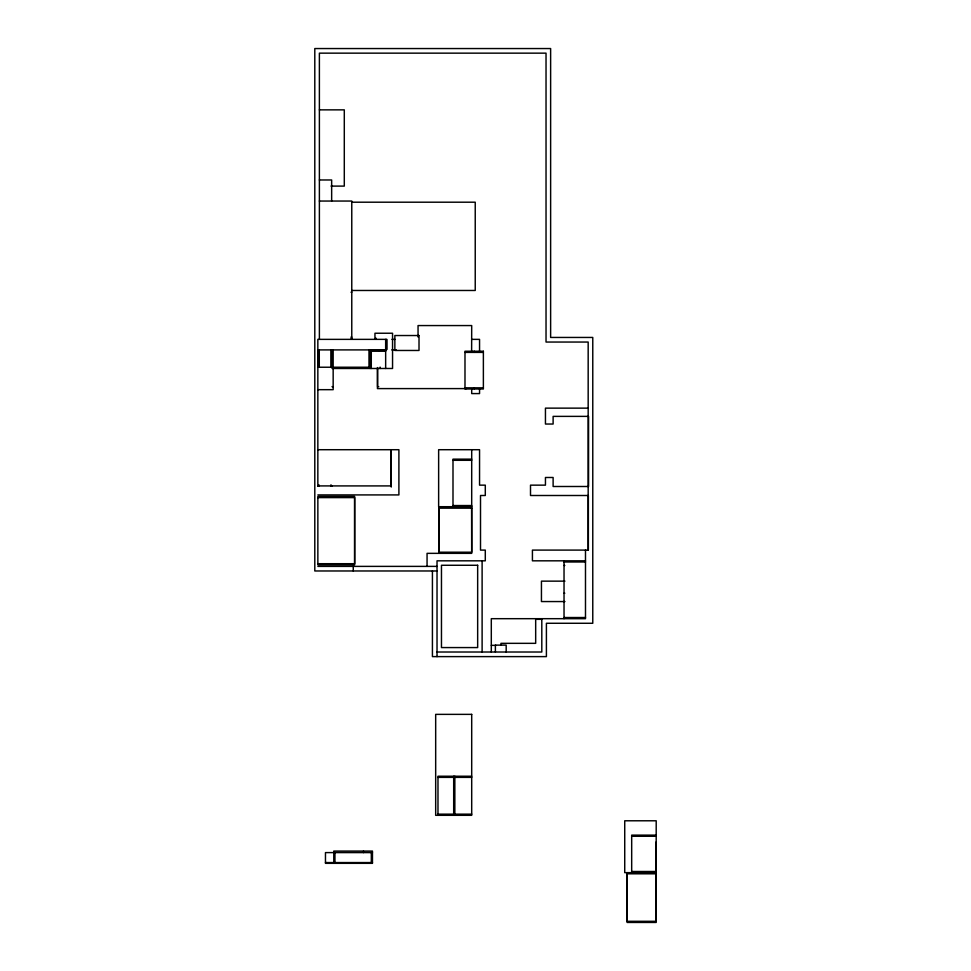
<?xml version="1.0" encoding="UTF-8"?>
<svg xmlns="http://www.w3.org/2000/svg" width="971" height="971" viewBox="0 0 971 971"><rect width="100%" height="100%" fill="white"/><g stroke="black" fill="none" stroke-linecap="round" stroke-linejoin="round"><path stroke-width="1.46" d="M317.857 563.702L317.857 496.46L354.633 496.46L354.633 564.843L317.857 564.843L317.857 563.702L354.633 563.702L354.633 497.601L317.857 497.601M319.386 109.857L344.292 109.857L344.292 186.104L331.062 186.104M319.386 179.975L331.657 179.975L331.657 201.046M319.386 201.046L351.769 201.046L351.769 339.365M351.769 202.199L475.232 202.199L475.232 290.475L351.769 290.475M351.004 292.235L351.769 292.235M351.004 337.058L351.769 337.058M351.004 338.211L351.769 338.211M391.92 339.365L394.942 339.365M471.991 339.365L479.553 339.365L479.553 351.235M317.845 349.9L386.482 349.9L386.482 339.365L317.845 339.365L317.845 485.913M391.774 349.9L396.302 349.9M370.145 350.094L384.892 350.094L384.892 351.235M371.286 351.235L385.657 351.235M464.988 352.388L483.376 352.388M370.145 367.232L318.136 367.232L318.136 349.9M332.021 368.482L392.551 368.482L392.551 333.235L374.952 333.235L374.952 339.365M332.021 386.676L333.162 386.676M378.763 386.676L377.61 386.676L377.61 367.56M464.988 387.83L483.376 387.83M466.298 388.594L377.428 388.594L377.428 367.754M317.845 389.674L333.162 389.674L333.162 367.56M588.171 408.136L545.447 408.136L545.447 424.036L553.118 424.036L553.118 416.377L588.56 416.377L588.56 486.495L553.118 486.495L553.118 477.489L545.447 477.489L545.447 485.148L530.506 485.148L530.506 495.501L588.365 495.501L588.365 550.096L532.424 550.096L532.424 560.825L585.489 560.825M317.857 449.707L398.899 449.707L398.899 494.919L317.857 494.919M471.7 459.149L452.996 459.149L452.996 506.704M452.996 460.303L471.7 460.303M317.76 485.913L391.24 485.913M317.76 486.107L318.901 486.107M330.977 486.107L332.131 486.107M452.996 505.551L471.7 505.551M471.7 506.704L438.637 506.704L438.637 449.707L479.553 449.707L479.553 485.148L485.294 485.148L485.294 495.501L480.511 495.501L480.511 550.096L485.294 550.096L485.294 560.825L437.023 560.825L437.023 656.614M471.7 507.008L439.11 507.008L439.11 553.349M564.03 561.978L585.489 561.978M564.03 565.45L564.806 565.45M317.857 566.384L437.023 566.384M437.023 570.972L314.798 570.972L314.798 48.55L550.63 48.55L550.63 337.447L592.771 337.447L592.771 623.273L546.406 623.273L546.406 656.614L432.423 656.614L432.423 570.972M564.94 581.144L541.442 581.144L541.442 601.559L564.94 601.559M564.03 593.232L564.806 593.232M564.03 617.532L585.489 617.532M541.806 619.328L535.676 619.328L535.676 643.336L500.951 643.336L500.951 645.12M491.302 645.351L495.744 645.351M437.023 652.014L541.806 652.014L541.806 618.685M471.7 776.23L437.982 776.23L437.982 815.312M437.982 777.37L471.7 777.37M437.982 814.159L471.7 814.159M656.202 835.133L631.684 835.133L631.684 872.65M631.684 836.274L656.202 836.274M372.463 852.599L325.467 852.599L325.467 863.328L372.463 863.328L372.463 851.069L333.793 851.069L333.793 862.564M325.467 862.564L372.463 862.564M631.684 871.497L656.202 871.497L656.141 841.966M656.202 872.65L624.729 872.65L624.729 820.786L656.202 820.786L656.141 921.297L627.011 921.297L627.023 872.65M471.627 351.186L471.7 325.564L418.052 325.564L418.052 337.022M588.171 550.096L588.171 342.047L546.03 342.047L546.03 53.15L319.386 53.15L319.386 339.365M585.489 550.096L585.489 618.685L491.302 618.685L491.302 652.014M564.03 560.825L564.03 618.685M506.182 652.014L506.182 645.12L495.392 645.12L495.392 652.014M482.114 560.825L482.114 652.014M479.553 389.043L479.553 393.583L471.7 393.583L471.7 389.043M474.321 351.235L474.321 352.388M474.321 387.83L474.321 388.983M471.7 449.707L471.7 553.349L427.058 553.349L427.058 566.384M454.841 776.23L454.841 815.312M453.688 776.23L453.688 815.312M391.24 449.707L391.24 487.066M391.046 449.707L391.046 485.913M386.81 339.365L386.81 349.463M385.657 339.365L385.657 368.482M380.11 367.111L380.11 368.482M379.151 349.9L379.151 351.235M375.983 338.102L375.983 339.365M371.286 350.094L371.286 368.482M371.323 852.599L371.323 863.328M370.145 349.9L370.145 368.482M368.992 349.9L368.992 367.232M363.482 851.069L363.482 852.599M353.262 566.384L353.262 570.972M334.946 852.599L334.946 862.564M333.162 349.9L333.162 367.232M332.021 349.9L332.021 367.232M330.99 484.772L330.99 485.913M330.868 349.9L330.868 367.232M326.608 862.564L326.608 863.328M319.277 349.9L319.289 367.232M318.925 484.772L318.925 485.913M419.011 335.529L394.857 335.529L394.857 350.47L419.011 350.47L419.011 335.529M483.376 351.235L464.988 351.235L464.988 388.983L483.376 388.983L483.376 351.235M471.7 508.161L439.11 508.161L439.038 552.208L471.7 552.208L471.627 508.161M477.659 565.268L441.465 565.268L441.465 647.572L477.659 647.572L477.659 565.268M471.7 714.365L435.676 714.365L435.676 815.312L471.7 815.312L471.7 714.365M656.202 873.803L627.023 873.803L627.072 922.45L656.202 922.45L656.202 873.803"/></g></svg>
